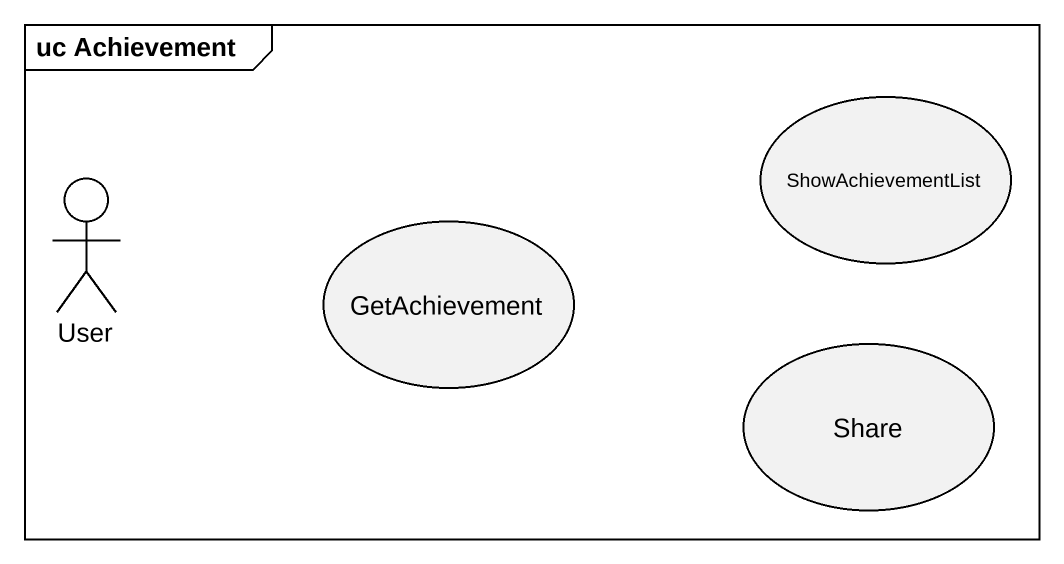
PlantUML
@startuml
mainframe uc Achievement
actor User
usecase ShowAchievementList
usecase GetAchievement
usecase Share
@enduml
